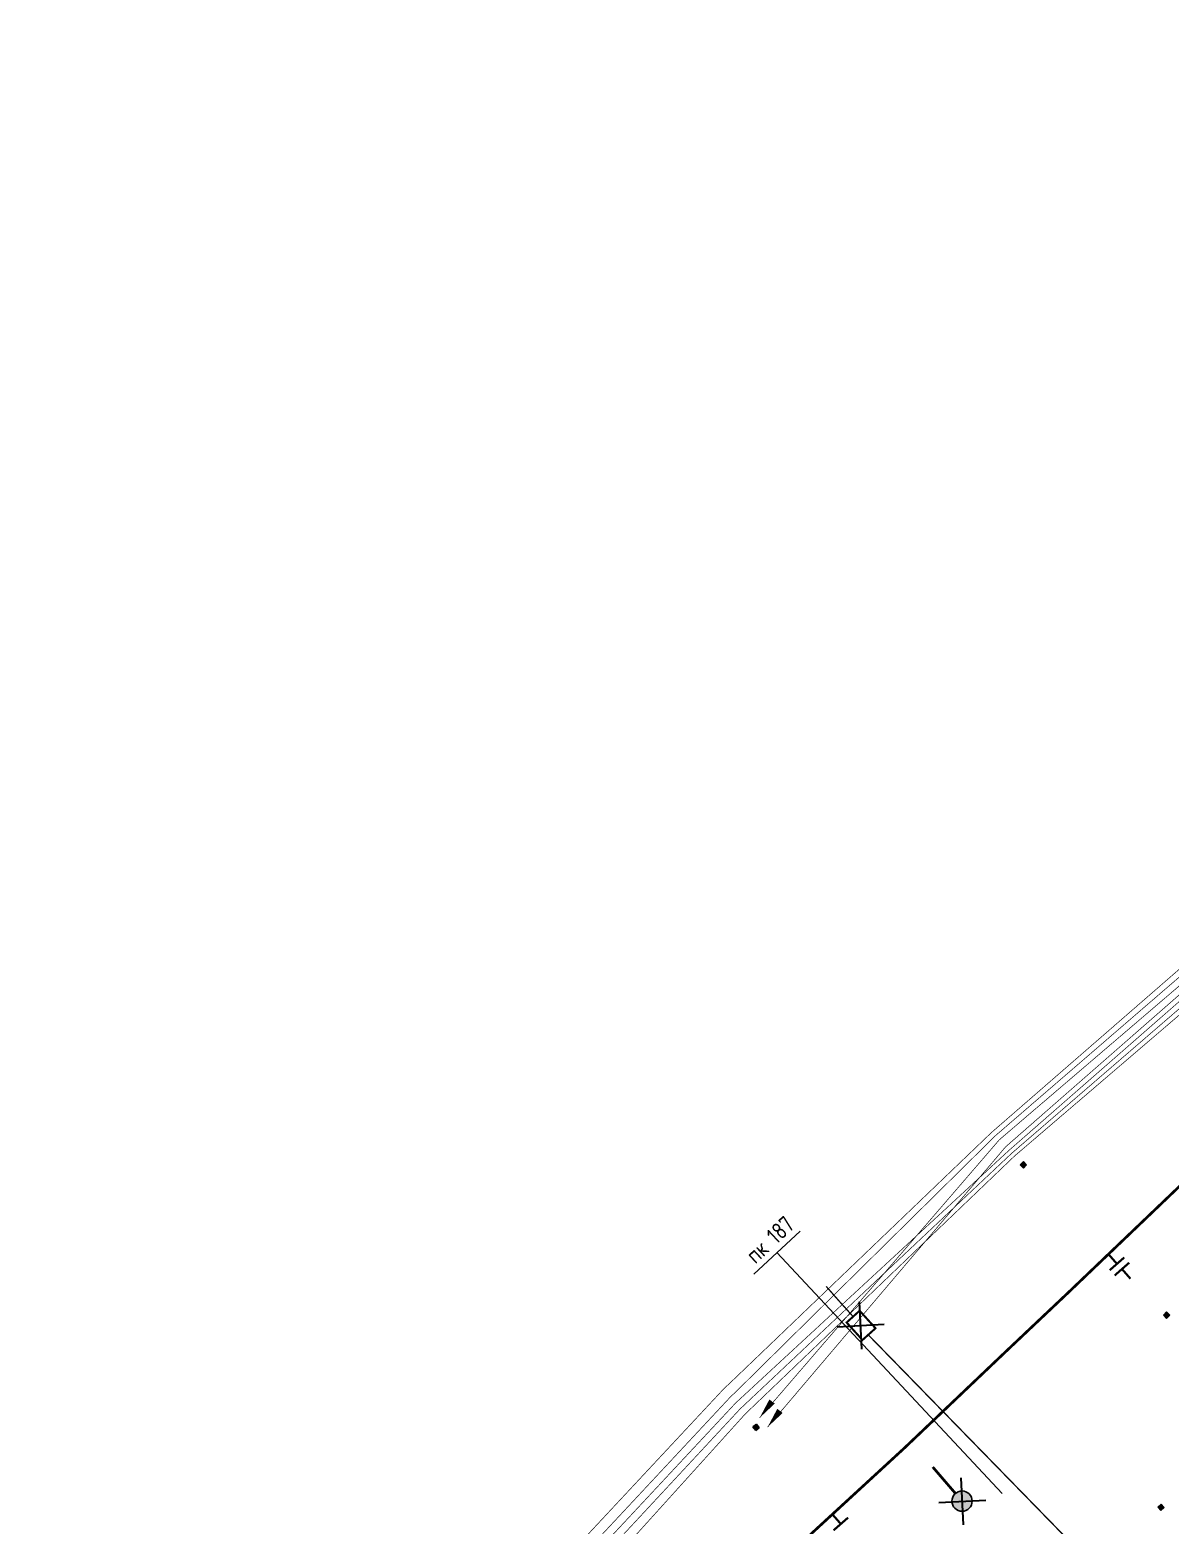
# Model space of a CAD drawing. Header units: metres. Extents: x 7125 to 11673, y -5803 to -4152.
# Drawn here: x 10547.9 to 10716.6, y -5435.8 to -5214.4 of the extents above; entities that cross this region are included whole.
import ezdxf
from ezdxf.enums import TextEntityAlignment as Align

# ---------------------------------------------------------------- set-up
doc = ezdxf.new("R2010")
doc.units = ezdxf.units.M
doc.layers.get('Defpoints').update_dxf_attribs({"color": 4})
for name, color, linetype in [('DEMONTAG', 1, 'Continuous'), ('P_piket (новые)', 7, 'Continuous'), ('P_userhelp_стойки', 1, 'Continuous'), ('S_opor', 7, 'Continuous'), ('КС_ОПОРЫ В МАСШТАБЕ', 6, 'Continuous')]:
    doc.layers.add(name, color=color, linetype=linetype)
doc.layers.add('N_p_podves_2КП', color=1, linetype='Continuous', lineweight=40)
doc.styles.add('00 ТЭЛП  25', font='gost.shx', dxfattribs={"height": 2.5})
doc.styles.add('GostB_TTF', font='')
doc.styles.get('GostB_TTF').set_extended_font_data('GOST type B')
doc.linetypes.add('Волновод1', pattern='A,35.8,-2.1,["~",GostB_TTF,S=3,R=0,X=-1.1,Y=-1.05],-2.1', length=40)
doc.linetypes.add('ВОЛС1', pattern='A,33.6,-3.2,["ВОЛС",GostB_TTF,S=1.5,R=0,X=-2.2,Y=-0.75],-3.2', length=40)
doc.linetypes.add('Кабель1', pattern='A,35.3,-2.35,["WK",GostB_TTF,S=1.5,R=0,X=-1.4,Y=-0.75],-2.35', length=40)

# ---------------------------------------------------------------- blocks, each defined once
blk = doc.blocks.new('S_OPOR_GB')
h = blk.add_hatch(color=256)
edge = h.paths.add_edge_path()
edge.add_arc((0, 0), 1.5, 0, 360)
at = {"ltscale": 0.8}
blk.add_circle((0, 0), 1.5, dxfattribs=at)
blk = doc.blocks.new('S_OPOR_GB_BKONS_BKRON')
blk.add_blockref('S_OPOR_GB', (0, 0))
blk = doc.blocks.new('*U279')
at = {"lineweight": 40, "ltscale": 0.8, "const_width": 0.4}
blk.add_lwpolyline([(0, -1.5), (0, -6.66)], dxfattribs=at)
blk.add_blockref('S_OPOR_GB_BKONS_BKRON', (0, 0))
blk = doc.blocks.new('_Стойка без подкоса')
at = {"layer": 'P_userhelp_стойки', "color": 0, "ltscale": 0.5, "const_width": 0.32}
blk.add_lwpolyline([(0, 0), (0, -1.9), (1.43, -1.9), (-1.43, -1.9)], dxfattribs=at)
blk = doc.blocks.new('*U270')
blk.add_blockref('_Стойка без подкоса', (0, 1.9))
blk = doc.blocks.new('N_KRON')
at = {"color": 0, "ltscale": 0.8, "const_width": 0.2}
blk.add_lwpolyline([(0, 3), (0, 0)], dxfattribs=at)
at = {"color": 1, "ltscale": 0.8, "const_width": 0.2}
blk.add_lwpolyline([(0, 3), (0, 3)], dxfattribs=at)
at = {"layer": 'Defpoints', "ltscale": 0.8, "const_width": 0.1}
blk.add_lwpolyline([(0, 6), (0, 3)], dxfattribs=at)
blk = doc.blocks.new('*U361')
at = {"const_width": 0.3}
blk.add_lwpolyline([(-1.3, 1.75), (1.3, 1.75), (1.3, -1.75), (-1.3, -1.75)], close=True, dxfattribs=at)
at = {"layer": 'Defpoints'}
blk.add_point((0, 0), dxfattribs=at)
at = {"color": 0}
blk.add_blockref('N_KRON', (0, 1.75), dxfattribs=at)
blk = doc.blocks.new('A$C62177B7A')
for p, q in [((-0.335, 0.335), (-0.335, -0.335)), ((0.335, 0.335), (-0.335, 0.335)), ((0.335, -0.335), (0.335, 0.335)), ((-0.335, -0.335), (0.335, -0.335))]:
    blk.add_line(p, q)
at = {"layer": 'Defpoints'}
for p, q in [((-0.335, 0.335), (0.335, -0.335)), ((0.335, 0.335), (-0.335, -0.335)), ((-0.335, 0), (0.335, 0)), ((0, 0.335), (0, -0.335))]:
    blk.add_line(p, q, dxfattribs=at)
blk = doc.blocks.new('*U85')
for p, q in [((0.11, 0.605), (-0.11, 0.605)), ((-0.11, 0.605), (-0.11, 0.065)), ((-0.11, 0.065), (0.11, 0.065)), ((0.11, 0.065), (0.11, 0.605))]:
    blk.add_line(p, q)
at = {"layer": 'Defpoints'}
for p, q in [((0.11, 0.065), (-0.11, 0.605)), ((-0.11, 0.065), (0.11, 0.605)), ((0.11, 0.335), (-0.11, 0.335)), ((0, 0.065), (0, 0.605))]:
    blk.add_line(p, q, dxfattribs=at)
blk.add_blockref('A$C62177B7A', (0, 0.335))
blk = doc.blocks.new('Z_A_PROVOD')
at = {"ltscale": 10}
blk.add_solid([(3.02, 0.49), (3.02, -0.51), (0, 0)], dxfattribs=at)
blk = doc.blocks.new('*U1307')
for p, q in [((4.68, 16.35), (-4.68, 16.35)), ((0, 16.35), (0, -32.48))]:
    blk.add_line(p, q)

msp = doc.modelspace()

# ---------------------------------------------------------------- linework, layer by layer
at = {"linetype": 'Кабель1'}
for points in [[(10652.296, -5416.057, 0.1, 0.1, 0), (10690.743, -5378.098, 0.1, 0.1, 0), (10733.137, -5341.503, 0.1, 0.1, 0), (10764.836, -5309.207, 0.1, 0.1, 0), (10788.654, -5283.477, 0.1, 0.1, 0), (10815.753, -5250.643, 0, 0, 0)], [(10655.857, -5419.86, 0.1, 0.1, 0), (10691.309, -5378.715, 0.1, 0.1, 0), (10733.865, -5342.296, 0.1, 0.1, 0), (10765.538, -5309.844, 0.1, 0.1, 0), (10789.687, -5284.475, 0.1, 0.1, 0), (10816.275, -5252.611, 0, 0, 0)], [(10657.024, -5421.25, 0.1, 0.1, 0), (10692.254, -5379.745, 0.1, 0.1, 0), (10734.378, -5342.856, 0.1, 0.1, 0), (10767.516, -5308.907, 0, 0, 0)], [(10651.513, -5414.672, 0.1, 0.1, 0), (10690.164, -5377.624, 0.1, 0.1, 0), (10732.494, -5340.802, 0.1, 0.1, 0), (10748.407, -5315.484, 0, 0, 0)], [(10547.935, -5498.88, 0.1, 0.1, 0), (10562.022, -5489.466, 0.1, 0.1, 0), (10591.447, -5472.507, 0.1, 0.1, 0), (10619.028, -5449.373, 0.1, 0.1, 0), (10650.554, -5415.567, 0.1, 0.1, 0), (10651.513, -5414.672, 0.1, 0.1, 0)], [(10548.931, -5500.066, 0.1, 0.1, 0), (10563.018, -5490.652, 0.1, 0.1, 0), (10592.443, -5473.693, 0.1, 0.1, 0), (10620.023, -5450.559, 0.1, 0.1, 0), (10651.55, -5416.753, 0.1, 0.1, 0), (10652.41, -5415.95, 0.1, 0.1, 0)]]:
    msp.add_lwpolyline(points, format="xyseb", dxfattribs=at)
at = {"linetype": 'Волновод1'}
msp.add_lwpolyline([(10549.696, -5500.976, 0.1, 0.1, 0), (10563.783, -5491.563, 0.1, 0.1, 0), (10593.208, -5474.603, 0.1, 0.1, 0), (10620.788, -5451.469, 0.1, 0.1, 0), (10652.314, -5417.664, 0.1, 0.1, 0), (10692.742, -5380.277, 0.1, 0.1, 0), (10734.888, -5343.411, 0.1, 0.1, 0), (10766.56, -5310.92, 0.1, 0.1, 0), (10792.88, -5287.512, 0.1, 0.1, 0), (10817.633, -5261.372, 0, 0, 0)], format="xyseb", dxfattribs=at)
at = {"linetype": 'ВОЛС1'}
for points in [[(10550, -5501.5, 0.1, 0.1, 0), (10564.118, -5492.065, 0.1, 0.1, 0), (10593.793, -5475.3, 0.1, 0.1, 0), (10621.552, -5452.371, 0.1, 0.1, 0), (10652.941, -5418.574, 0.1, 0.1, 0), (10693.141, -5380.712, 0.1, 0.1, 0), (10735.536, -5344.118, 0.1, 0.1, 0), (10793.897, -5288.495, 0.1, 0.1, 0), (10818.547, -5262.208, 0, 0, 0)], [(10550.267, -5501.952, 0.1, 0.1, 0), (10564.41, -5492.501, 0.1, 0.1, 0), (10594.274, -5475.872, 0.1, 0.1, 0), (10621.521, -5454.355, 0.1, 0.1, 0), (10623.539, -5452.716, 0.1, 0.1, 0), (10653.704, -5419.318, 0.1, 0.1, 0), (10693.536, -5381.142, 0.1, 0.1, 0), (10736.1, -5344.684, 0.1, 0.1, 0), (10794.388, -5288.97, 0.1, 0.1, 0), (10818.547, -5262.208, 0, 0, 0)]]:
    msp.add_lwpolyline(points, format="xyseb", dxfattribs=at)
at = {"layer": 'DEMONTAG', "color": 1, "lineweight": 30, "ltscale": 2}
for p, q in [((10670.978, -5409.701), (10670.62, -5402.71)), ((10667.304, -5406.384), (10674.294, -5406.026)), ((10686.023, -5435.73), (10685.665, -5428.739)), ((10682.348, -5432.414), (10689.339, -5432.055))]:
    msp.add_line(p, q, dxfattribs=at)
at = {"layer": 'N_p_podves_2КП'}
msp.add_lwpolyline([(10661.457, -5438.902, 0.4, 0.4, 0), (10677.263, -5424.348, 0.4, 0.4, 0), (10692.266, -5410.069, 0.4, 0.4, 0), (10701.568, -5401.276, 0.4, 0.4, 0), (10718.269, -5385.307, 0.4, 0.4, 0), (10733.395, -5370.855, 0.4, 0.4, 0), (10741.327, -5363.267, 0.4, 0.4, 0), (10758.821, -5346.493, 0.4, 0.4, 0), (10773.799, -5331.689, 0.4, 0.4, 0), (10780.505, -5324.737, 0.4, 0.4, 0), (10792.703, -5311.734, 0.4, 0.4, 0), (10803.395, -5299.912, 0.4, 0.4, 0), (10816.787, -5284.177, 0.4, 0.4, 0), (10826.924, -5271.696, 0.4, 0.4, 0), (10840.466, -5254.439, 0.4, 0.4, 0), (10857.6, -5232.508, 0.4, 0.4, 0), (10864.592, -5223.491, 0.4, 0.4, 0), (10869.248, -5217.198, 0.4, 0.4, 0), (10891.48, -5189.259, 0.4, 0.4, 0)], format="xyseb", dxfattribs=at)
at = {"layer": 'S_opor', "const_width": 0.2}
for points in [[(10667.673, -5402.66), (10665.709, -5400.43)], [(10734.135, -5471.419), (10671.897, -5407.567)]]:
    msp.add_lwpolyline(points, dxfattribs=at)

# ---------------------------------------------------------------- block references
at = {"linetype": 'Кабель1', "rotation": 52.78200929751484}
for p in [(10655.857, -5419.86), (10657.024, -5421.25)]:
    msp.add_blockref('Z_A_PROVOD', p, dxfattribs=at)
at = {"layer": 'P_piket (новые)', "rotation": 43.06290542579442}
msp.add_blockref('*U1307', (10669.574, -5407.364), dxfattribs=at)
at = {"layer": 'P_userhelp_стойки', "rotation": 41.2485296802028}
for p in [(10708.716, -5397.079), (10667.86, -5435.586)]:
    msp.add_blockref('*U270', p, dxfattribs=at)
at = {"layer": 'P_userhelp_стойки', "xscale": -1, "rotation": 221.248529680203}
msp.add_blockref('*U270', (10709.458, -5397.849), dxfattribs=at)
at = {"layer": 'S_opor'}
for name, p, rotation in [('*U361', (10670.855, -5406.186), 42.06225305009832), ('*U279', (10685.796, -5432.204), 220.6546460336688)]:
    msp.add_blockref(name, p, dxfattribs=dict(at, rotation=rotation))
at = {"layer": 'КС_ОПОРЫ В МАСШТАБЕ'}
for p, rotation in [((10695.115, -5382.651), 45.99119411669469), ((10716.301, -5404.91), 45.99119411669469), ((10655.531, -5421.55), 38.15492822885838), ((10715.455, -5433.358), 41.29831449740414)]:
    msp.add_blockref('*U85', p, dxfattribs=dict(at, rotation=rotation))

# ---------------------------------------------------------------- texts
at = {"layer": 'P_piket (новые)', "style": '00 ТЭЛП  25'}
msp.add_text('пк 187', height=2.5, rotation=43.06291, dxfattribs=at).set_placement((10657.36, -5393.496), align=Align.MIDDLE)

doc.saveas('drawing.dxf')
